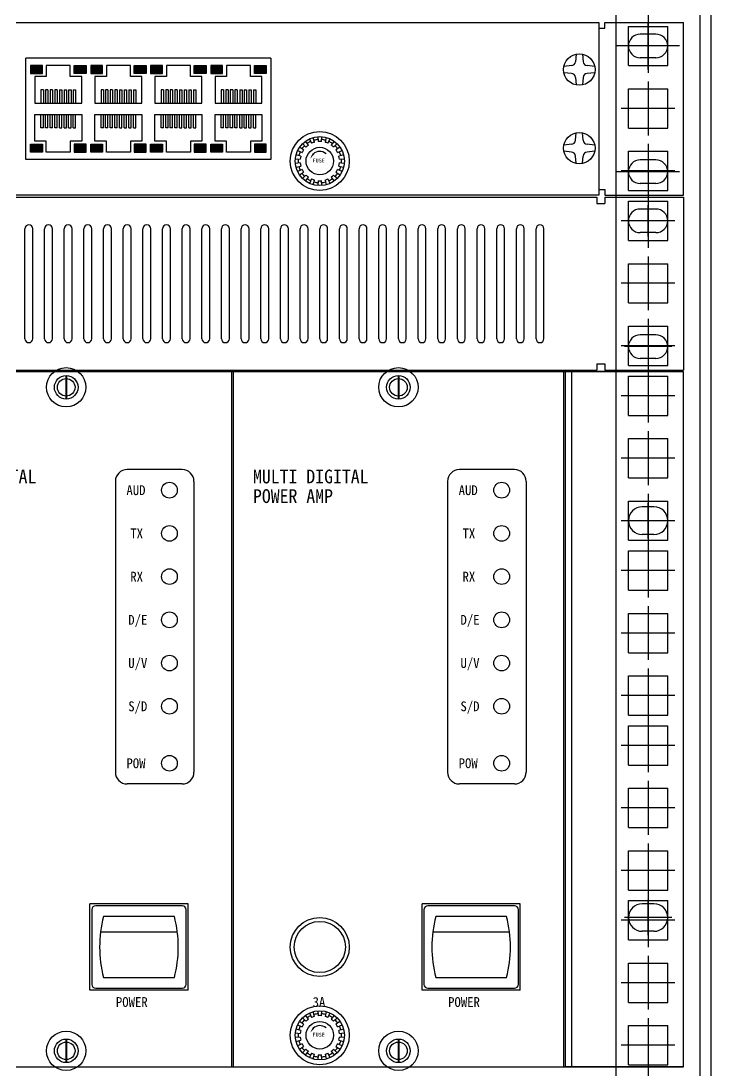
# Model space of a CAD drawing. Header units: millimetres. Extents: x 0 to 841, y 0 to 594.
# Drawn here: x 689.7 to 698.48, y 163.58 to 176.94 of the extents above; entities that cross this region are included whole.
import ezdxf
from ezdxf.enums import TextEntityAlignment as Align

# ---------------------------------------------------------------- set-up
doc = ezdxf.new("R2010")
doc.units = ezdxf.units.MM
doc.header["$LTSCALE"] = 10
doc.layers.add('LINE05', color=2, linetype='Continuous')
doc.layers.add('LINE06', color=9, linetype='Continuous')
doc.styles.add('F1', font='GulimChe.ttf', dxfattribs={"height": 2})
doc.styles.get("Standard").update_dxf_attribs({"font": 'GulimChe.ttf'})

# ---------------------------------------------------------------- blocks, each defined once
blk = doc.blocks.new('FUSE')
for p, q in [((-197.43, 1363.48), (-196.55, 1362.59)), ((-195.94, 1363.11), (-196.66, 1364.13)), ((-195.64, 1364.72), (-195.12, 1363.58)), ((-194.37, 1363.85), (-194.7, 1365.06)), ((-193.54, 1365.26), (-193.44, 1364.02)), ((-192.64, 1364.02), (-192.54, 1365.26)), ((-191.38, 1365.06), (-191.71, 1363.85)), ((-190.96, 1363.58), (-190.44, 1364.72)), ((-189.42, 1364.13), (-190.14, 1363.11)), ((-189.53, 1362.59), (-188.65, 1363.48)), ((-197.88, 1360.29), (-199.09, 1360.61)), ((-198.68, 1361.72), (-197.55, 1361.18)), ((-197.15, 1361.87), (-198.18, 1362.58)), ((-187.89, 1362.58), (-188.92, 1361.87)), ((-188.52, 1361.18), (-187.39, 1361.72)), ((-186.99, 1360.61), (-188.2, 1360.29)), ((-199.26, 1359.62), (-198.02, 1359.51)), ((-198.02, 1358.56), (-199.26, 1358.44)), ((-199.09, 1357.46), (-197.88, 1357.77)), ((-188.2, 1357.77), (-186.99, 1357.46)), ((-188.06, 1359.51), (-186.82, 1359.62)), ((-186.82, 1358.44), (-188.06, 1358.56)), ((-197.55, 1356.89), (-198.68, 1356.35)), ((-198.18, 1355.49), (-197.15, 1356.2)), ((-196.55, 1355.47), (-197.43, 1354.58)), ((-196.66, 1353.94), (-195.94, 1354.96)), ((-190.14, 1354.96), (-189.42, 1353.94)), ((-188.65, 1354.58), (-189.53, 1355.47)), ((-188.92, 1356.2), (-187.89, 1355.49)), ((-187.39, 1356.35), (-188.52, 1356.89)), ((-195.12, 1354.49), (-195.64, 1353.35)), ((-194.7, 1353.01), (-194.37, 1354.21)), ((-193.44, 1354.05), (-193.54, 1352.8)), ((-192.54, 1352.8), (-192.64, 1354.05)), ((-191.71, 1354.21), (-191.38, 1353.01)), ((-190.44, 1353.35), (-190.96, 1354.49))]:
    blk.add_line(p, q)
for radius in [7.5, 6.25, 3.5]:
    blk.add_circle((-193.04, 1359.03), radius)
for radius, start, end in [(5.5, 134.5886, 145.4114), (5, 125.4114, 134.5886), (5.5, 114.5886, 125.4114), (5, 105.4114, 114.5886), (5.5, 94.5886, 105.4114), (5, 85.4114, 94.5886), (5.5, 74.5886, 85.4114), (5, 65.4114, 74.5886), (5.5, 54.5886, 65.4114), (5, 45.4114, 54.5886), (5.5, 34.5886, 45.4114), (5.5, 154.5886, 165.4114), (5, 165.4114, 174.5886), (5, 145.4114, 154.5886), (2.46, 49.7515, 132.9205), (5, 25.4114, 34.5886), (5, 5.4114, 14.5886), (5.5, 14.5886, 25.4114), (5.5, 174.5886, 185.4114), (5.5, 194.5886, 205.4114), (5, 185.4114, 194.5886), (5, 345.4114, 354.5886), (5.5, 334.5886, 345.4114), (5.5, 354.5886, 5.4114), (5.5, 214.5886, 225.4114), (5, 205.4114, 214.5886), (5, 225.4114, 234.5886), (5, 305.4114, 314.5886), (5.5, 314.5886, 325.4114), (5, 325.4114, 334.5886), (5.5, 234.5886, 245.4114), (5, 245.4114, 254.5886), (5.5, 254.5886, 265.4114), (5, 265.4114, 274.5886), (5.5, 274.5886, 285.4114), (5, 285.4114, 294.5886), (5.5, 294.5886, 305.4114)]:
    blk.add_arc((-193.04, 1359.03), radius, start, end)
blk.add_solid([(-194.43, 1360.77), (-194.84, 1361.05), (-195.49, 1359.67)])
at = {"style": 'F1'}
blk.add_text('FUSE', height=1, dxfattribs=at).set_placement((-194.89, 1358.67))
blk = doc.blocks.new('sw-05')
at = {"color": 7}
for p, q in [((-12, 9.5), (-12, -9.5)), ((11, 10.5), (-11, 10.5)), ((12, -9.5), (12, 9.5)), ((9, 7.75), (-9, 7.75)), ((9.77, 3.75), (-9.77, 3.75)), ((-9, -7.75), (9, -7.75)), ((-11, -10.5), (11, -10.5))]:
    blk.add_line(p, q, dxfattribs=at)
for centre, radius, start, end in [((-11, 9.5), 1, 90, 180), ((11, 9.5), 1, 0, 90), ((20.53, 0), 30.53, 165.2952, 194.7048), ((-20.53, 0), 30.53, 345.2952, 14.7048), ((-11, -9.5), 1, 180, 270), ((11, -9.5), 1, 270, 0)]:
    blk.add_arc(centre, radius, start, end, dxfattribs=at)

msp = doc.modelspace()

# ---------------------------------------------------------------- hatches: boundary and pattern name
at = {"layer": 'LINE06'}
for points in [[(689.83, 176.363), (689.83, 176.273), (689.97, 176.273), (689.97, 176.363)], [(690.385, 176.363), (690.385, 176.273), (690.525, 176.273), (690.525, 176.363)], [(690.594, 176.363), (690.594, 176.273), (690.734, 176.273), (690.734, 176.363)], [(691.149, 176.363), (691.149, 176.273), (691.289, 176.273), (691.289, 176.363)], [(691.357, 176.363), (691.357, 176.273), (691.497, 176.273), (691.497, 176.363)], [(691.912, 176.363), (691.912, 176.273), (692.052, 176.273), (692.052, 176.363)], [(692.121, 176.363), (692.121, 176.273), (692.261, 176.273), (692.261, 176.363)], [(692.676, 176.363), (692.676, 176.273), (692.816, 176.273), (692.816, 176.363)], [(689.97, 175.274), (689.97, 175.364), (689.83, 175.364), (689.83, 175.274)], [(690.525, 175.274), (690.525, 175.364), (690.385, 175.364), (690.385, 175.274)], [(690.734, 175.274), (690.734, 175.364), (690.594, 175.364), (690.594, 175.274)], [(691.289, 175.274), (691.289, 175.364), (691.149, 175.364), (691.149, 175.274)], [(691.497, 175.274), (691.497, 175.364), (691.357, 175.364), (691.357, 175.274)], [(692.052, 175.274), (692.052, 175.364), (691.912, 175.364), (691.912, 175.274)], [(692.261, 175.274), (692.261, 175.364), (692.121, 175.364), (692.121, 175.274)], [(692.816, 175.274), (692.816, 175.364), (692.676, 175.364), (692.676, 175.274)]]:
    msp.add_hatch(color=256, dxfattribs=at).paths.add_polyline_path(points)

# ---------------------------------------------------------------- linework, layer by layer
at = {"color": 7, "lineweight": 30}
for p, q in [((691.753, 171.228), (691.053, 171.228)), ((695.978, 171.228), (695.278, 171.228)), ((691.903, 171.078), (691.903, 167.378)), ((696.128, 171.078), (696.128, 167.378)), ((691.753, 167.228), (691.053, 167.228)), ((695.978, 167.228), (695.278, 167.228))]:
    msp.add_line(p, q, dxfattribs=at)
at = {"color": 7}
for p, q in [((690.903, 171.078), (690.903, 167.378)), ((695.128, 171.078), (695.128, 167.378))]:
    msp.add_line(p, q, dxfattribs=at)
for centre, start, end in [((691.053, 171.078), 90, 180), ((695.278, 171.078), 90, 180), ((691.053, 167.378), 180, 270), ((695.278, 167.378), 180, 270)]:
    msp.add_arc(centre, 0.15, start, end, dxfattribs=at)
at = {"color": 7, "lineweight": 30}
for centre, start, end in [((691.753, 171.078), 0, 90), ((695.978, 171.078), 0, 90), ((691.753, 167.378), 270, 0), ((695.978, 167.378), 270, 0)]:
    msp.add_arc(centre, 0.15, start, end, dxfattribs=at)
at = {"layer": 'LINE05'}
msp.add_line((698.478, 223.661), (698.478, 123.536), dxfattribs=at)
at = {"layer": 'LINE06'}
for p, q in [((697.271, 130.211), (697.271, 223.661)), ((698.341, 130.211), (698.341, 223.661)), ((697.678, 177.596), (697.678, 176.911)), ((697.128, 176.918), (698.128, 176.918)), ((697.128, 176.843), (697.128, 176.918)), ((697.678, 176.961), (697.678, 176.276)), ((697.678, 176.318), (697.678, 176.918)), ((698.128, 174.718), (698.128, 176.918)), ((697.053, 176.843), (697.128, 176.843)), ((697.428, 176.368), (697.428, 176.868)), ((697.428, 176.868), (697.928, 176.868)), ((697.778, 176.768), (697.578, 176.768)), ((697.928, 176.368), (697.928, 176.868)), ((696.763, 176.512), (696.753, 176.418)), ((696.843, 176.512), (696.853, 176.418)), ((698.078, 176.618), (697.278, 176.618)), ((698.02, 176.618), (697.336, 176.618)), ((692.88, 176.463), (689.766, 176.463)), ((689.766, 175.173), (689.766, 176.463)), ((689.825, 176.368), (689.825, 176.268)), ((689.975, 176.368), (689.825, 176.368)), ((689.83, 176.363), (689.83, 176.273)), ((689.97, 176.363), (689.83, 176.363)), ((689.97, 176.273), (689.97, 176.363)), ((689.975, 176.268), (689.975, 176.368)), ((690.33, 176.368), (690.025, 176.368)), ((690.025, 176.368), (690.025, 176.229)), ((690.33, 176.229), (690.33, 176.368)), ((690.38, 176.368), (690.53, 176.368)), ((690.38, 176.268), (690.38, 176.368)), ((690.385, 176.363), (690.525, 176.363)), ((690.385, 176.273), (690.385, 176.363)), ((690.525, 176.363), (690.525, 176.273)), ((690.53, 176.368), (690.53, 176.268)), ((690.589, 176.368), (690.589, 176.268)), ((690.739, 176.368), (690.589, 176.368)), ((690.594, 176.363), (690.594, 176.273)), ((690.734, 176.363), (690.594, 176.363)), ((690.734, 176.273), (690.734, 176.363)), ((690.739, 176.268), (690.739, 176.368)), ((691.094, 176.368), (690.789, 176.368)), ((690.789, 176.368), (690.789, 176.229)), ((691.094, 176.229), (691.094, 176.368)), ((691.144, 176.368), (691.294, 176.368)), ((691.144, 176.268), (691.144, 176.368)), ((691.149, 176.363), (691.289, 176.363)), ((691.149, 176.273), (691.149, 176.363)), ((691.289, 176.363), (691.289, 176.273)), ((691.294, 176.368), (691.294, 176.268)), ((691.352, 176.368), (691.352, 176.268)), ((691.502, 176.368), (691.352, 176.368)), ((691.357, 176.363), (691.357, 176.273)), ((691.497, 176.363), (691.357, 176.363)), ((691.497, 176.273), (691.497, 176.363)), ((691.502, 176.268), (691.502, 176.368)), ((691.857, 176.368), (691.552, 176.368)), ((691.552, 176.368), (691.552, 176.229)), ((691.857, 176.229), (691.857, 176.368)), ((691.907, 176.368), (692.057, 176.368)), ((691.907, 176.268), (691.907, 176.368)), ((691.912, 176.363), (692.052, 176.363)), ((691.912, 176.273), (691.912, 176.363)), ((692.052, 176.363), (692.052, 176.273)), ((692.057, 176.368), (692.057, 176.268)), ((692.116, 176.368), (692.116, 176.268)), ((692.266, 176.368), (692.116, 176.368)), ((692.121, 176.363), (692.121, 176.273)), ((692.261, 176.363), (692.121, 176.363)), ((692.261, 176.273), (692.261, 176.363)), ((692.266, 176.268), (692.266, 176.368)), ((692.621, 176.368), (692.316, 176.368)), ((692.316, 176.368), (692.316, 176.229)), ((692.621, 176.229), (692.621, 176.368)), ((692.671, 176.368), (692.821, 176.368)), ((692.671, 176.268), (692.671, 176.368)), ((692.676, 176.363), (692.816, 176.363)), ((692.676, 176.273), (692.676, 176.363)), ((692.816, 176.363), (692.816, 176.273)), ((692.821, 176.368), (692.821, 176.268)), ((692.88, 176.463), (692.88, 175.173)), ((696.703, 176.368), (696.61, 176.358)), ((696.997, 176.358), (696.903, 176.368)), ((697.428, 176.368), (697.928, 176.368)), ((697.778, 176.468), (697.578, 176.468)), ((689.825, 176.268), (689.975, 176.268)), ((689.83, 176.273), (689.97, 176.273)), ((689.879, 176.229), (689.879, 175.889)), ((690.025, 176.229), (689.879, 176.229)), ((690.475, 176.229), (690.33, 176.229)), ((690.53, 176.268), (690.38, 176.268)), ((690.525, 176.273), (690.385, 176.273)), ((690.475, 175.889), (690.475, 176.229)), ((690.589, 176.268), (690.739, 176.268)), ((690.594, 176.273), (690.734, 176.273)), ((690.643, 176.229), (690.643, 175.889)), ((690.789, 176.229), (690.643, 176.229)), ((691.239, 176.229), (691.094, 176.229)), ((691.294, 176.268), (691.144, 176.268)), ((691.289, 176.273), (691.149, 176.273)), ((691.239, 175.889), (691.239, 176.229)), ((691.352, 176.268), (691.502, 176.268)), ((691.357, 176.273), (691.497, 176.273)), ((691.407, 176.229), (691.407, 175.889)), ((691.552, 176.229), (691.407, 176.229)), ((692.003, 176.229), (691.857, 176.229)), ((692.057, 176.268), (691.907, 176.268)), ((692.052, 176.273), (691.912, 176.273)), ((692.003, 175.889), (692.003, 176.229)), ((692.116, 176.268), (692.266, 176.268)), ((692.121, 176.273), (692.261, 176.273)), ((692.171, 176.229), (692.171, 175.889)), ((692.316, 176.229), (692.171, 176.229)), ((692.767, 176.229), (692.621, 176.229)), ((692.821, 176.268), (692.671, 176.268)), ((692.816, 176.273), (692.676, 176.273)), ((692.767, 175.889), (692.767, 176.229)), ((696.703, 176.268), (696.61, 176.278)), ((696.997, 176.278), (696.903, 176.268)), ((696.753, 176.218), (696.763, 176.125)), ((696.853, 176.218), (696.843, 176.125)), ((697.678, 176.166), (697.678, 175.481)), ((689.987, 176.059), (689.957, 176.059)), ((689.957, 176.059), (689.957, 175.889)), ((689.987, 176.059), (689.987, 175.889)), ((690.015, 176.059), (690.015, 175.889)), ((690.045, 176.059), (690.015, 176.059)), ((690.045, 176.059), (690.045, 175.889)), ((690.074, 176.059), (690.074, 175.889)), ((690.104, 176.059), (690.074, 176.059)), ((690.104, 176.059), (690.104, 175.889)), ((690.132, 176.059), (690.132, 175.889)), ((690.162, 176.059), (690.132, 176.059)), ((690.162, 176.059), (690.162, 175.889)), ((690.192, 176.059), (690.222, 176.059)), ((690.192, 176.059), (690.192, 175.889)), ((690.222, 176.059), (690.222, 175.889)), ((690.251, 176.059), (690.251, 175.889)), ((690.251, 176.059), (690.281, 176.059)), ((690.281, 176.059), (690.281, 175.889)), ((690.309, 176.059), (690.309, 175.889)), ((690.309, 176.059), (690.339, 176.059)), ((690.339, 176.059), (690.339, 175.889)), ((690.368, 176.059), (690.398, 176.059)), ((690.368, 176.059), (690.368, 175.889)), ((690.398, 176.059), (690.398, 175.889)), ((690.751, 176.059), (690.721, 176.059)), ((690.721, 176.059), (690.721, 175.889)), ((690.751, 176.059), (690.751, 175.889)), ((690.779, 176.059), (690.779, 175.889)), ((690.809, 176.059), (690.779, 176.059)), ((690.809, 176.059), (690.809, 175.889)), ((690.838, 176.059), (690.838, 175.889)), ((690.868, 176.059), (690.838, 176.059)), ((690.868, 176.059), (690.868, 175.889)), ((690.896, 176.059), (690.896, 175.889)), ((690.926, 176.059), (690.896, 176.059)), ((690.926, 176.059), (690.926, 175.889)), ((690.956, 176.059), (690.986, 176.059)), ((690.956, 176.059), (690.956, 175.889)), ((690.986, 176.059), (690.986, 175.889)), ((691.015, 176.059), (691.015, 175.889)), ((691.015, 176.059), (691.045, 176.059)), ((691.045, 176.059), (691.045, 175.889)), ((691.073, 176.059), (691.073, 175.889)), ((691.073, 176.059), (691.103, 176.059)), ((691.103, 176.059), (691.103, 175.889)), ((691.132, 176.059), (691.162, 176.059)), ((691.132, 176.059), (691.132, 175.889)), ((691.162, 176.059), (691.162, 175.889)), ((691.514, 176.059), (691.484, 176.059)), ((691.484, 176.059), (691.484, 175.889)), ((691.514, 176.059), (691.514, 175.889)), ((691.543, 176.059), (691.543, 175.889)), ((691.573, 176.059), (691.543, 176.059)), ((691.573, 176.059), (691.573, 175.889)), ((691.601, 176.059), (691.601, 175.889)), ((691.631, 176.059), (691.601, 176.059)), ((691.631, 176.059), (691.631, 175.889)), ((691.66, 176.059), (691.66, 175.889)), ((691.69, 176.059), (691.66, 176.059)), ((691.69, 176.059), (691.69, 175.889)), ((691.72, 176.059), (691.75, 176.059)), ((691.72, 176.059), (691.72, 175.889)), ((691.75, 176.059), (691.75, 175.889)), ((691.778, 176.059), (691.778, 175.889)), ((691.778, 176.059), (691.808, 176.059)), ((691.808, 176.059), (691.808, 175.889)), ((691.837, 176.059), (691.837, 175.889)), ((691.837, 176.059), (691.867, 176.059)), ((691.867, 176.059), (691.867, 175.889)), ((691.895, 176.059), (691.925, 176.059)), ((691.895, 176.059), (691.895, 175.889)), ((691.925, 176.059), (691.925, 175.889)), ((692.278, 176.059), (692.248, 176.059)), ((692.248, 176.059), (692.248, 175.889)), ((692.278, 176.059), (692.278, 175.889)), ((692.307, 176.059), (692.307, 175.889)), ((692.337, 176.059), (692.307, 176.059)), ((692.337, 176.059), (692.337, 175.889)), ((692.365, 176.059), (692.365, 175.889)), ((692.395, 176.059), (692.365, 176.059)), ((692.395, 176.059), (692.395, 175.889)), ((692.424, 176.059), (692.424, 175.889)), ((692.454, 176.059), (692.424, 176.059)), ((692.454, 176.059), (692.454, 175.889)), ((692.484, 176.059), (692.514, 176.059)), ((692.484, 176.059), (692.484, 175.889)), ((692.514, 176.059), (692.514, 175.889)), ((692.542, 176.059), (692.542, 175.889)), ((692.542, 176.059), (692.572, 176.059)), ((692.572, 176.059), (692.572, 175.889)), ((692.601, 176.059), (692.601, 175.889)), ((692.601, 176.059), (692.631, 176.059)), ((692.631, 176.059), (692.631, 175.889)), ((692.659, 176.059), (692.689, 176.059)), ((692.659, 176.059), (692.659, 175.889)), ((692.689, 176.059), (692.689, 175.889)), ((697.428, 175.573), (697.428, 176.073)), ((697.428, 176.073), (697.928, 176.073)), ((697.928, 175.573), (697.928, 176.073)), ((689.879, 175.889), (690.475, 175.889)), ((690.643, 175.889), (691.239, 175.889)), ((691.407, 175.889), (692.003, 175.889)), ((692.171, 175.889), (692.767, 175.889)), ((689.879, 175.748), (690.475, 175.748)), ((689.879, 175.407), (689.879, 175.748)), ((689.957, 175.578), (689.957, 175.748)), ((689.987, 175.578), (689.987, 175.748)), ((690.015, 175.578), (690.015, 175.748)), ((690.045, 175.578), (690.045, 175.748)), ((690.074, 175.578), (690.074, 175.748)), ((690.104, 175.578), (690.104, 175.748)), ((690.132, 175.578), (690.132, 175.748)), ((690.162, 175.578), (690.162, 175.748)), ((690.192, 175.578), (690.192, 175.748)), ((690.222, 175.578), (690.222, 175.748)), ((690.251, 175.578), (690.251, 175.748)), ((690.281, 175.578), (690.281, 175.748)), ((690.309, 175.578), (690.309, 175.748)), ((690.339, 175.578), (690.339, 175.748)), ((690.368, 175.578), (690.368, 175.748)), ((690.398, 175.578), (690.398, 175.748)), ((690.475, 175.748), (690.475, 175.407)), ((690.643, 175.748), (691.239, 175.748)), ((690.643, 175.407), (690.643, 175.748)), ((690.721, 175.578), (690.721, 175.748)), ((690.751, 175.578), (690.751, 175.748)), ((690.779, 175.578), (690.779, 175.748)), ((690.809, 175.578), (690.809, 175.748)), ((690.838, 175.578), (690.838, 175.748)), ((690.868, 175.578), (690.868, 175.748)), ((690.896, 175.578), (690.896, 175.748)), ((690.926, 175.578), (690.926, 175.748)), ((690.956, 175.578), (690.956, 175.748)), ((690.986, 175.578), (690.986, 175.748)), ((691.015, 175.578), (691.015, 175.748)), ((691.045, 175.578), (691.045, 175.748)), ((691.073, 175.578), (691.073, 175.748)), ((691.103, 175.578), (691.103, 175.748)), ((691.132, 175.578), (691.132, 175.748)), ((691.162, 175.578), (691.162, 175.748)), ((691.239, 175.748), (691.239, 175.407)), ((691.407, 175.748), (692.003, 175.748)), ((691.407, 175.407), (691.407, 175.748)), ((691.484, 175.578), (691.484, 175.748)), ((691.514, 175.578), (691.514, 175.748)), ((691.543, 175.578), (691.543, 175.748)), ((691.573, 175.578), (691.573, 175.748)), ((691.601, 175.578), (691.601, 175.748)), ((691.631, 175.578), (691.631, 175.748)), ((691.66, 175.578), (691.66, 175.748)), ((691.69, 175.578), (691.69, 175.748)), ((691.72, 175.578), (691.72, 175.748)), ((691.75, 175.578), (691.75, 175.748)), ((691.778, 175.578), (691.778, 175.748)), ((691.808, 175.578), (691.808, 175.748)), ((691.837, 175.578), (691.837, 175.748)), ((691.867, 175.578), (691.867, 175.748)), ((691.895, 175.578), (691.895, 175.748)), ((691.925, 175.578), (691.925, 175.748)), ((692.003, 175.748), (692.003, 175.407)), ((692.171, 175.748), (692.767, 175.748)), ((692.171, 175.407), (692.171, 175.748)), ((692.248, 175.578), (692.248, 175.748)), ((692.278, 175.578), (692.278, 175.748)), ((692.307, 175.578), (692.307, 175.748)), ((692.337, 175.578), (692.337, 175.748)), ((692.365, 175.578), (692.365, 175.748)), ((692.395, 175.578), (692.395, 175.748)), ((692.424, 175.578), (692.424, 175.748)), ((692.454, 175.578), (692.454, 175.748)), ((692.484, 175.578), (692.484, 175.748)), ((692.514, 175.578), (692.514, 175.748)), ((692.542, 175.578), (692.542, 175.748)), ((692.572, 175.578), (692.572, 175.748)), ((692.601, 175.578), (692.601, 175.748)), ((692.631, 175.578), (692.631, 175.748)), ((692.659, 175.578), (692.659, 175.748)), ((692.689, 175.578), (692.689, 175.748)), ((692.767, 175.748), (692.767, 175.407)), ((698.02, 175.823), (697.336, 175.823)), ((689.987, 175.578), (689.957, 175.578)), ((690.045, 175.578), (690.015, 175.578)), ((690.104, 175.578), (690.074, 175.578)), ((690.162, 175.578), (690.132, 175.578)), ((690.192, 175.578), (690.222, 175.578)), ((690.251, 175.578), (690.281, 175.578)), ((690.309, 175.578), (690.339, 175.578)), ((690.368, 175.578), (690.398, 175.578)), ((690.751, 175.578), (690.721, 175.578)), ((690.809, 175.578), (690.779, 175.578)), ((690.868, 175.578), (690.838, 175.578)), ((690.926, 175.578), (690.896, 175.578)), ((690.956, 175.578), (690.986, 175.578)), ((691.015, 175.578), (691.045, 175.578)), ((691.073, 175.578), (691.103, 175.578)), ((691.132, 175.578), (691.162, 175.578)), ((691.514, 175.578), (691.484, 175.578)), ((691.573, 175.578), (691.543, 175.578)), ((691.631, 175.578), (691.601, 175.578)), ((691.69, 175.578), (691.66, 175.578)), ((691.72, 175.578), (691.75, 175.578)), ((691.778, 175.578), (691.808, 175.578)), ((691.837, 175.578), (691.867, 175.578)), ((691.895, 175.578), (691.925, 175.578)), ((692.278, 175.578), (692.248, 175.578)), ((692.337, 175.578), (692.307, 175.578)), ((692.395, 175.578), (692.365, 175.578)), ((692.454, 175.578), (692.424, 175.578)), ((692.484, 175.578), (692.514, 175.578)), ((692.542, 175.578), (692.572, 175.578)), ((692.601, 175.578), (692.631, 175.578)), ((692.659, 175.578), (692.689, 175.578)), ((697.428, 175.573), (697.928, 175.573)), ((696.753, 175.418), (696.763, 175.512)), ((696.853, 175.418), (696.843, 175.512)), ((689.825, 175.269), (689.825, 175.369)), ((689.825, 175.369), (689.975, 175.369)), ((689.83, 175.274), (689.83, 175.364)), ((689.83, 175.364), (689.97, 175.364)), ((690.025, 175.407), (689.879, 175.407)), ((689.97, 175.364), (689.97, 175.274)), ((689.975, 175.369), (689.975, 175.269)), ((690.025, 175.269), (690.025, 175.407)), ((690.475, 175.407), (690.33, 175.407)), ((690.33, 175.407), (690.33, 175.269)), ((690.38, 175.369), (690.38, 175.269)), ((690.53, 175.369), (690.38, 175.369)), ((690.385, 175.364), (690.385, 175.274)), ((690.525, 175.364), (690.385, 175.364)), ((690.525, 175.274), (690.525, 175.364)), ((690.53, 175.269), (690.53, 175.369)), ((690.589, 175.269), (690.589, 175.369)), ((690.589, 175.369), (690.739, 175.369)), ((690.594, 175.274), (690.594, 175.364)), ((690.594, 175.364), (690.734, 175.364)), ((690.789, 175.407), (690.643, 175.407)), ((690.734, 175.364), (690.734, 175.274)), ((690.739, 175.369), (690.739, 175.269)), ((690.789, 175.269), (690.789, 175.407)), ((691.239, 175.407), (691.094, 175.407)), ((691.094, 175.407), (691.094, 175.269)), ((691.144, 175.369), (691.144, 175.269)), ((691.294, 175.369), (691.144, 175.369)), ((691.149, 175.364), (691.149, 175.274)), ((691.289, 175.364), (691.149, 175.364)), ((691.289, 175.274), (691.289, 175.364)), ((691.294, 175.269), (691.294, 175.369)), ((691.352, 175.269), (691.352, 175.369)), ((691.352, 175.369), (691.502, 175.369)), ((691.357, 175.274), (691.357, 175.364)), ((691.357, 175.364), (691.497, 175.364)), ((691.552, 175.407), (691.407, 175.407)), ((691.497, 175.364), (691.497, 175.274)), ((691.502, 175.369), (691.502, 175.269)), ((691.552, 175.269), (691.552, 175.407)), ((692.003, 175.407), (691.857, 175.407)), ((691.857, 175.407), (691.857, 175.269)), ((691.907, 175.369), (691.907, 175.269)), ((692.057, 175.369), (691.907, 175.369)), ((691.912, 175.364), (691.912, 175.274)), ((692.052, 175.364), (691.912, 175.364)), ((692.052, 175.274), (692.052, 175.364)), ((692.057, 175.269), (692.057, 175.369)), ((692.116, 175.269), (692.116, 175.369)), ((692.116, 175.369), (692.266, 175.369)), ((692.121, 175.274), (692.121, 175.364)), ((692.121, 175.364), (692.261, 175.364)), ((692.316, 175.407), (692.171, 175.407)), ((692.261, 175.364), (692.261, 175.274)), ((692.266, 175.369), (692.266, 175.269)), ((692.316, 175.269), (692.316, 175.407)), ((692.767, 175.407), (692.621, 175.407)), ((692.621, 175.407), (692.621, 175.269)), ((692.671, 175.369), (692.671, 175.269)), ((692.821, 175.369), (692.671, 175.369)), ((692.676, 175.364), (692.676, 175.274)), ((692.816, 175.364), (692.676, 175.364)), ((692.816, 175.274), (692.816, 175.364)), ((692.821, 175.269), (692.821, 175.369)), ((696.703, 175.368), (696.61, 175.358)), ((696.997, 175.358), (696.903, 175.368)), ((697.678, 175.371), (697.678, 174.686)), ((697.678, 175.318), (697.678, 174.718)), ((692.88, 175.173), (689.766, 175.173)), ((689.975, 175.269), (689.825, 175.269)), ((689.97, 175.274), (689.83, 175.274)), ((690.33, 175.269), (690.025, 175.269)), ((690.38, 175.269), (690.53, 175.269)), ((690.385, 175.274), (690.525, 175.274)), ((690.739, 175.269), (690.589, 175.269)), ((690.734, 175.274), (690.594, 175.274)), ((691.094, 175.269), (690.789, 175.269)), ((691.144, 175.269), (691.294, 175.269)), ((691.149, 175.274), (691.289, 175.274)), ((691.502, 175.269), (691.352, 175.269)), ((691.497, 175.274), (691.357, 175.274)), ((691.857, 175.269), (691.552, 175.269)), ((691.907, 175.269), (692.057, 175.269)), ((691.912, 175.274), (692.052, 175.274)), ((692.266, 175.269), (692.116, 175.269)), ((692.261, 175.274), (692.121, 175.274)), ((692.621, 175.269), (692.316, 175.269)), ((692.671, 175.269), (692.821, 175.269)), ((692.676, 175.274), (692.816, 175.274)), ((696.703, 175.268), (696.61, 175.278)), ((696.763, 175.125), (696.753, 175.218)), ((696.843, 175.125), (696.853, 175.218)), ((696.997, 175.278), (696.903, 175.268)), ((697.428, 174.778), (697.428, 175.278)), ((697.428, 175.278), (697.928, 175.278)), ((697.778, 175.168), (697.578, 175.168)), ((697.928, 174.778), (697.928, 175.278)), ((698.02, 175.028), (697.336, 175.028)), ((698.078, 175.018), (697.278, 175.018)), ((697.053, 174.793), (697.128, 174.793)), ((697.128, 174.793), (697.128, 174.718)), ((697.428, 174.778), (697.928, 174.778)), ((697.778, 174.868), (697.578, 174.868)), ((675.078, 174.693), (697.028, 174.693)), ((697.028, 174.693), (697.028, 174.613)), ((697.128, 174.718), (698.128, 174.718)), ((697.128, 174.693), (697.128, 174.613)), ((697.128, 174.693), (698.128, 174.693)), ((697.428, 174.143), (697.428, 174.643)), ((697.428, 174.643), (697.928, 174.643)), ((697.678, 174.736), (697.678, 174.051)), ((697.928, 174.143), (697.928, 174.643)), ((698.128, 174.693), (698.128, 172.493)), ((697.028, 174.613), (697.128, 174.613)), ((697.778, 174.543), (697.578, 174.543)), ((697.678, 174.193), (697.678, 174.593)), ((698.02, 174.393), (697.336, 174.393)), ((697.978, 174.393), (697.378, 174.393)), ((689.753, 172.893), (689.753, 174.293)), ((689.853, 172.893), (689.853, 174.293)), ((690.003, 172.893), (690.003, 174.293)), ((690.103, 172.893), (690.103, 174.293)), ((690.253, 172.893), (690.253, 174.293)), ((690.353, 172.893), (690.353, 174.293)), ((690.503, 172.893), (690.503, 174.293)), ((690.603, 172.893), (690.603, 174.293)), ((690.753, 172.893), (690.753, 174.293)), ((690.853, 172.893), (690.853, 174.293)), ((691.003, 172.893), (691.003, 174.293)), ((691.103, 172.893), (691.103, 174.293)), ((691.253, 172.893), (691.253, 174.293)), ((691.353, 172.893), (691.353, 174.293)), ((691.503, 172.893), (691.503, 174.293)), ((691.603, 172.893), (691.603, 174.293)), ((691.753, 172.893), (691.753, 174.293)), ((691.853, 172.893), (691.853, 174.293)), ((692.003, 172.893), (692.003, 174.293)), ((692.103, 172.893), (692.103, 174.293)), ((692.253, 172.893), (692.253, 174.293)), ((692.353, 172.893), (692.353, 174.293)), ((692.503, 172.893), (692.503, 174.293)), ((692.603, 172.893), (692.603, 174.293)), ((692.753, 172.893), (692.753, 174.293)), ((692.853, 172.893), (692.853, 174.293)), ((693.003, 172.893), (693.003, 174.293)), ((693.103, 172.893), (693.103, 174.293)), ((693.253, 172.893), (693.253, 174.293)), ((693.353, 172.893), (693.353, 174.293)), ((693.503, 172.893), (693.503, 174.293)), ((693.603, 172.893), (693.603, 174.293)), ((693.753, 172.893), (693.753, 174.293)), ((693.853, 172.893), (693.853, 174.293)), ((694.003, 172.893), (694.003, 174.293)), ((694.103, 172.893), (694.103, 174.293)), ((694.253, 172.893), (694.253, 174.293)), ((694.353, 172.893), (694.353, 174.293)), ((694.503, 172.893), (694.503, 174.293)), ((694.603, 172.893), (694.603, 174.293)), ((694.753, 172.893), (694.753, 174.293)), ((694.853, 172.893), (694.853, 174.293)), ((695.003, 172.893), (695.003, 174.293)), ((695.103, 172.893), (695.103, 174.293)), ((695.253, 172.893), (695.253, 174.293)), ((695.353, 172.893), (695.353, 174.293)), ((695.503, 172.893), (695.503, 174.293)), ((695.603, 172.893), (695.603, 174.293)), ((695.753, 172.893), (695.753, 174.293)), ((695.853, 172.893), (695.853, 174.293)), ((696.003, 172.893), (696.003, 174.293)), ((696.103, 172.893), (696.103, 174.293)), ((696.253, 172.893), (696.253, 174.293)), ((696.353, 172.893), (696.353, 174.293)), ((697.778, 174.243), (697.578, 174.243)), ((697.428, 174.143), (697.928, 174.143)), ((697.428, 173.348), (697.428, 173.848)), ((697.428, 173.848), (697.928, 173.848)), ((697.678, 173.941), (697.678, 173.256)), ((697.928, 173.348), (697.928, 173.848)), ((698.02, 173.598), (697.336, 173.598)), ((697.428, 173.348), (697.928, 173.348)), ((697.428, 172.553), (697.428, 173.053)), ((697.428, 173.053), (697.928, 173.053)), ((697.678, 173.146), (697.678, 172.461)), ((697.928, 172.553), (697.928, 173.053)), ((697.778, 172.943), (697.578, 172.943)), ((697.678, 172.993), (697.678, 172.593)), ((698.02, 172.803), (697.336, 172.803)), ((697.978, 172.793), (697.378, 172.793)), ((697.778, 172.643), (697.578, 172.643)), ((675.078, 172.493), (697.028, 172.493)), ((697.028, 172.573), (697.028, 172.493)), ((697.028, 172.573), (697.128, 172.573)), ((697.128, 172.573), (697.128, 172.493)), ((697.128, 172.493), (698.128, 172.493)), ((697.428, 172.553), (697.928, 172.553)), ((697.678, 172.511), (697.678, 171.826)), ((673.978, 172.478), (698.128, 172.478)), ((688.178, 172.478), (692.378, 172.478)), ((688.178, 172.478), (692.378, 172.478)), ((690.273, 172.425), (690.273, 172.125)), ((690.278, 172.478), (692.378, 172.478)), ((690.278, 172.478), (692.378, 172.478)), ((690.283, 172.425), (690.283, 172.125)), ((692.378, 172.478), (692.378, 163.628)), ((692.378, 172.478), (692.378, 163.628)), ((692.403, 172.478), (696.603, 172.478)), ((692.403, 172.478), (692.403, 163.628)), ((692.403, 172.478), (696.603, 172.478)), ((692.403, 172.478), (692.403, 163.628)), ((694.498, 172.425), (694.498, 172.125)), ((694.503, 172.478), (696.603, 172.478)), ((694.503, 172.478), (696.603, 172.478)), ((694.508, 172.425), (694.508, 172.125)), ((696.603, 172.478), (696.603, 163.628)), ((696.603, 172.478), (696.603, 163.628)), ((696.628, 163.628), (696.628, 172.478)), ((698.128, 172.478), (696.628, 172.478)), ((696.708, 163.628), (696.708, 172.478)), ((697.428, 171.918), (697.428, 172.418)), ((697.428, 172.418), (697.928, 172.418)), ((697.928, 171.918), (697.928, 172.418)), ((698.128, 163.628), (698.128, 172.478)), ((698.02, 172.168), (697.336, 172.168)), ((697.428, 171.918), (697.928, 171.918)), ((697.678, 171.716), (697.678, 171.031)), ((697.428, 171.123), (697.428, 171.623)), ((697.428, 171.623), (697.928, 171.623)), ((697.928, 171.123), (697.928, 171.623)), ((698.02, 171.373), (697.336, 171.373)), ((697.428, 171.123), (697.928, 171.123)), ((697.678, 170.921), (697.678, 170.236)), ((697.428, 170.328), (697.428, 170.828)), ((697.428, 170.828), (697.928, 170.828)), ((697.753, 170.753), (697.603, 170.753)), ((697.678, 170.353), (697.678, 170.803)), ((697.928, 170.328), (697.928, 170.828)), ((698.02, 170.578), (697.336, 170.578)), ((697.978, 170.578), (697.378, 170.578)), ((697.753, 170.403), (697.603, 170.403)), ((697.428, 170.328), (697.928, 170.328)), ((697.678, 170.286), (697.678, 169.601)), ((697.428, 169.693), (697.428, 170.193)), ((697.428, 170.193), (697.928, 170.193)), ((697.928, 169.693), (697.928, 170.193)), ((698.02, 169.943), (697.336, 169.943)), ((697.428, 169.693), (697.928, 169.693)), ((697.678, 169.491), (697.678, 168.806)), ((697.428, 168.898), (697.428, 169.398)), ((697.428, 169.398), (697.928, 169.398)), ((697.928, 168.898), (697.928, 169.398)), ((698.02, 169.148), (697.336, 169.148)), ((697.428, 168.898), (697.928, 168.898)), ((697.678, 168.696), (697.678, 168.011)), ((697.428, 168.103), (697.428, 168.603)), ((697.428, 168.603), (697.928, 168.603)), ((697.928, 168.103), (697.928, 168.603)), ((698.02, 168.353), (697.336, 168.353)), ((697.428, 168.103), (697.928, 168.103)), ((697.428, 167.468), (697.428, 167.968)), ((697.428, 167.968), (697.928, 167.968)), ((697.678, 168.061), (697.678, 167.376)), ((697.928, 167.468), (697.928, 167.968)), ((698.02, 167.718), (697.336, 167.718)), ((697.428, 167.468), (697.928, 167.468)), ((697.428, 166.673), (697.428, 167.173)), ((697.428, 167.173), (697.928, 167.173)), ((697.678, 167.266), (697.678, 166.581)), ((697.928, 166.673), (697.928, 167.173)), ((698.02, 166.923), (697.336, 166.923)), ((697.428, 166.673), (697.928, 166.673)), ((697.428, 165.878), (697.428, 166.378)), ((697.428, 166.378), (697.928, 166.378)), ((697.678, 166.471), (697.678, 165.786)), ((697.928, 165.878), (697.928, 166.378)), ((698.02, 166.128), (697.336, 166.128)), ((697.428, 165.878), (697.928, 165.878)), ((697.678, 165.836), (697.678, 165.151)), ((691.828, 165.703), (690.578, 165.703)), ((690.578, 164.603), (690.578, 165.703)), ((691.828, 165.703), (690.578, 165.703)), ((690.578, 164.603), (690.578, 165.703)), ((691.828, 165.703), (690.578, 165.703)), ((690.578, 164.603), (690.578, 165.703)), ((691.828, 165.703), (690.578, 165.703)), ((690.578, 164.603), (690.578, 165.703)), ((691.828, 164.603), (691.828, 165.703)), ((691.828, 164.603), (691.828, 165.703)), ((691.828, 164.603), (691.828, 165.703)), ((691.828, 164.603), (691.828, 165.703)), ((696.053, 165.703), (694.803, 165.703)), ((694.803, 164.603), (694.803, 165.703)), ((696.053, 165.703), (694.803, 165.703)), ((694.803, 164.603), (694.803, 165.703)), ((696.053, 165.703), (694.803, 165.703)), ((694.803, 164.603), (694.803, 165.703)), ((696.053, 165.703), (694.803, 165.703)), ((694.803, 164.603), (694.803, 165.703)), ((696.053, 164.603), (696.053, 165.703)), ((696.053, 164.603), (696.053, 165.703)), ((696.053, 164.603), (696.053, 165.703)), ((696.053, 164.603), (696.053, 165.703)), ((697.428, 165.243), (697.428, 165.743)), ((697.428, 165.743), (697.928, 165.743)), ((697.753, 165.703), (697.603, 165.703)), ((697.678, 165.303), (697.678, 165.753)), ((697.928, 165.243), (697.928, 165.743)), ((698.02, 165.493), (697.336, 165.493)), ((697.978, 165.528), (697.378, 165.528)), ((697.753, 165.353), (697.603, 165.353)), ((697.428, 165.243), (697.928, 165.243)), ((697.678, 165.041), (697.678, 164.356)), ((697.428, 164.448), (697.428, 164.948)), ((697.428, 164.948), (697.928, 164.948)), ((697.928, 164.448), (697.928, 164.948)), ((691.828, 164.603), (690.578, 164.603)), ((691.828, 164.603), (690.578, 164.603)), ((691.828, 164.603), (690.578, 164.603)), ((691.828, 164.603), (690.578, 164.603)), ((696.053, 164.603), (694.803, 164.603)), ((696.053, 164.603), (694.803, 164.603)), ((696.053, 164.603), (694.803, 164.603)), ((696.053, 164.603), (694.803, 164.603)), ((698.02, 164.698), (697.336, 164.698)), ((697.428, 164.448), (697.928, 164.448)), ((697.678, 164.246), (697.678, 163.561)), ((697.428, 163.653), (697.428, 164.153)), ((697.428, 164.153), (697.928, 164.153)), ((697.928, 163.653), (697.928, 164.153)), ((690.273, 163.982), (690.273, 163.682)), ((690.283, 163.982), (690.283, 163.682)), ((694.498, 163.982), (694.498, 163.682)), ((694.508, 163.982), (694.508, 163.682)), ((698.02, 163.903), (697.336, 163.903)), ((673.978, 163.628), (698.128, 163.628)), ((688.178, 163.628), (692.378, 163.628)), ((688.178, 163.628), (692.378, 163.628)), ((692.403, 163.628), (696.603, 163.628)), ((692.403, 163.628), (696.603, 163.628)), ((698.128, 163.628), (696.628, 163.628)), ((697.428, 163.653), (697.928, 163.653)), ((697.678, 163.611), (697.678, 162.926))]:
    msp.add_line(p, q, dxfattribs=at)
msp.add_lwpolyline([(675.053, 176.918), (697.053, 176.918), (697.053, 174.718), (675.053, 174.718)], close=True, dxfattribs=at)
for centre, radius in [((696.803, 176.318), 0.2), ((696.803, 175.318), 0.2), ((690.278, 172.275), 0.25), ((694.503, 172.275), 0.25), ((690.278, 172.275), 0.15), ((690.278, 172.275), 0.112), ((690.278, 172.275), 0.112), ((694.503, 172.275), 0.15), ((694.503, 172.275), 0.112), ((694.503, 172.275), 0.112), ((691.591, 170.966), 0.1), ((691.591, 170.966), 0.1), ((695.816, 170.966), 0.1), ((695.816, 170.966), 0.1), ((691.591, 170.416), 0.1), ((691.591, 170.416), 0.1), ((691.591, 170.416), 0.1), ((691.591, 170.416), 0.1), ((695.816, 170.416), 0.1), ((695.816, 170.416), 0.1), ((695.816, 170.416), 0.1), ((695.816, 170.416), 0.1), ((691.591, 169.866), 0.1), ((691.591, 169.866), 0.1), ((691.591, 169.866), 0.1), ((691.591, 169.866), 0.1), ((695.816, 169.866), 0.1), ((695.816, 169.866), 0.1), ((695.816, 169.866), 0.1), ((695.816, 169.866), 0.1), ((691.591, 169.316), 0.1), ((691.591, 169.316), 0.1), ((691.591, 169.316), 0.1), ((691.591, 169.316), 0.1), ((695.816, 169.316), 0.1), ((695.816, 169.316), 0.1), ((695.816, 169.316), 0.1), ((695.816, 169.316), 0.1), ((691.591, 168.766), 0.1), ((691.591, 168.766), 0.1), ((691.591, 168.766), 0.1), ((691.591, 168.766), 0.1), ((695.816, 168.766), 0.1), ((695.816, 168.766), 0.1), ((695.816, 168.766), 0.1), ((695.816, 168.766), 0.1), ((691.591, 168.216), 0.1), ((691.591, 168.216), 0.1), ((691.591, 168.216), 0.1), ((691.591, 168.216), 0.1), ((695.816, 168.216), 0.1), ((695.816, 168.216), 0.1), ((695.816, 168.216), 0.1), ((695.816, 168.216), 0.1), ((691.591, 167.491), 0.1), ((691.591, 167.491), 0.1), ((691.591, 167.491), 0.1), ((691.591, 167.491), 0.1), ((695.816, 167.491), 0.1), ((695.816, 167.491), 0.1), ((695.816, 167.491), 0.1), ((695.816, 167.491), 0.1), ((693.503, 165.153), 0.375), ((693.503, 165.153, -0.1), 0.325), ((690.278, 163.832), 0.25), ((694.503, 163.832), 0.25), ((690.278, 163.832), 0.15), ((690.278, 163.832), 0.112), ((690.278, 163.832), 0.112), ((694.503, 163.832), 0.15), ((694.503, 163.832), 0.112), ((694.503, 163.832), 0.112)]:
    msp.add_circle(centre, radius, dxfattribs=at)
for centre, radius, start, end in [((697.578, 176.618), 0.15, 90, 270), ((697.778, 176.618), 0.15, 270, 90), ((696.703, 176.418), 0.05, 270, 0), ((696.903, 176.418), 0.05, 180, 270), ((696.703, 176.218), 0.05, 0, 90), ((696.903, 176.218), 0.05, 90, 180), ((696.703, 175.418), 0.05, 270, 0), ((696.903, 175.418), 0.05, 180, 270), ((696.703, 175.218), 0.05, 0, 90), ((696.903, 175.218), 0.05, 90, 180), ((697.578, 175.018), 0.15, 90, 270), ((697.778, 175.018), 0.15, 270, 90), ((697.578, 174.393), 0.15, 90, 270), ((697.778, 174.393), 0.15, 270, 90), ((689.803, 174.293), 0.05, 0, 180), ((690.053, 174.293), 0.05, 0, 180), ((690.303, 174.293), 0.05, 0, 180), ((690.553, 174.293), 0.05, 0, 180), ((690.803, 174.293), 0.05, 0, 180), ((691.053, 174.293), 0.05, 0, 180), ((691.303, 174.293), 0.05, 0, 180), ((691.553, 174.293), 0.05, 0, 180), ((691.803, 174.293), 0.05, 0, 180), ((692.053, 174.293), 0.05, 0, 180), ((692.303, 174.293), 0.05, 0, 180), ((692.553, 174.293), 0.05, 0, 180), ((692.803, 174.293), 0.05, 0, 180), ((693.053, 174.293), 0.05, 0, 180), ((693.303, 174.293), 0.05, 0, 180), ((693.553, 174.293), 0.05, 0, 180), ((693.803, 174.293), 0.05, 0, 180), ((694.053, 174.293), 0.05, 0, 180), ((694.303, 174.293), 0.05, 0, 180), ((694.553, 174.293), 0.05, 0, 180), ((694.803, 174.293), 0.05, 0, 180), ((695.053, 174.293), 0.05, 0, 180), ((695.303, 174.293), 0.05, 0, 180), ((695.553, 174.293), 0.05, 0, 180), ((695.803, 174.293), 0.05, 0, 180), ((696.053, 174.293), 0.05, 0, 180), ((696.303, 174.293), 0.05, 0, 180), ((689.803, 172.893), 0.05, 180, 0), ((690.053, 172.893), 0.05, 180, 0), ((690.303, 172.893), 0.05, 180, 0), ((690.553, 172.893), 0.05, 180, 0), ((690.803, 172.893), 0.05, 180, 0), ((691.053, 172.893), 0.05, 180, 0), ((691.303, 172.893), 0.05, 180, 0), ((691.553, 172.893), 0.05, 180, 0), ((691.803, 172.893), 0.05, 180, 0), ((692.053, 172.893), 0.05, 180, 0), ((692.303, 172.893), 0.05, 180, 0), ((692.553, 172.893), 0.05, 180, 0), ((692.803, 172.893), 0.05, 180, 0), ((693.053, 172.893), 0.05, 180, 0), ((693.303, 172.893), 0.05, 180, 0), ((693.553, 172.893), 0.05, 180, 0), ((693.803, 172.893), 0.05, 180, 0), ((694.053, 172.893), 0.05, 180, 0), ((694.303, 172.893), 0.05, 180, 0), ((694.553, 172.893), 0.05, 180, 0), ((694.803, 172.893), 0.05, 180, 0), ((695.053, 172.893), 0.05, 180, 0), ((695.303, 172.893), 0.05, 180, 0), ((695.553, 172.893), 0.05, 180, 0), ((695.803, 172.893), 0.05, 180, 0), ((696.053, 172.893), 0.05, 180, 0), ((696.303, 172.893), 0.05, 180, 0), ((697.578, 172.793), 0.15, 90, 270), ((697.778, 172.793), 0.15, 270, 90), ((697.603, 170.578), 0.175, 90, 270), ((697.753, 170.578), 0.175, 270, 90), ((697.603, 165.528), 0.175, 90, 270), ((697.753, 165.528), 0.175, 270, 90)]:
    msp.add_arc(centre, radius, start, end, dxfattribs=at)

# ---------------------------------------------------------------- block references
at = {"layer": 'LINE06', "xscale": 0.04999999999995453, "yscale": 0.04999999999995453, "zscale": 0.04999999999995453}
for name, p in [('FUSE', (703.155, 107.202)), ('sw-05', (691.203, 165.153)), ('sw-05', (695.428, 165.153)), ('FUSE', (703.155, 96.078))]:
    msp.add_blockref(name, p, dxfattribs=at)

# ---------------------------------------------------------------- texts
at = {"color": 7}
for s, p in [('AUD', (691.044, 170.966, 0.05)), ('AUD', (695.269, 170.966, 0.05)), ('TX', (691.093, 170.416, 0.05)), ('TX', (695.318, 170.416, 0.05)), ('RX', (691.093, 169.866, 0.05)), ('RX', (695.318, 169.866, 0.05)), ('D/E', (691.067, 169.316, 0.05)), ('D/E', (695.292, 169.316, 0.05)), ('U/V', (691.067, 168.766, 0.05)), ('U/V', (695.292, 168.766, 0.05)), ('S/D', (691.067, 168.216, 0.05)), ('S/D', (695.292, 168.216, 0.05)), ('POW', (691.044, 167.491, 0.05)), ('POW', (695.269, 167.491, 0.05)), ('POWER', (690.91, 164.453, 0.05)), ('3A', (693.412, 164.454, 0.05)), ('POWER', (695.135, 164.453, 0.05))]:
    msp.add_text(s, height=0.125, dxfattribs=at).set_placement(p, align=Align.MIDDLE_LEFT)
at = {"layer": 'LINE06'}
for s, p in [('MULTI DIGITAL', (688.428, 171.053)), ('MULTI DIGITAL', (692.653, 171.053)), ('POWER AMP', (692.653, 170.803))]:
    msp.add_text(s, height=0.175, dxfattribs=at).set_placement(p)
for s, p in [('POWER', (690.91, 164.453, 0.05)), ('3A', (693.412, 164.454, 0.05)), ('POWER', (695.135, 164.453, 0.05))]:
    msp.add_text(s, height=0.125, dxfattribs=at).set_placement(p, align=Align.MIDDLE_LEFT)

doc.saveas('drawing.dxf')
